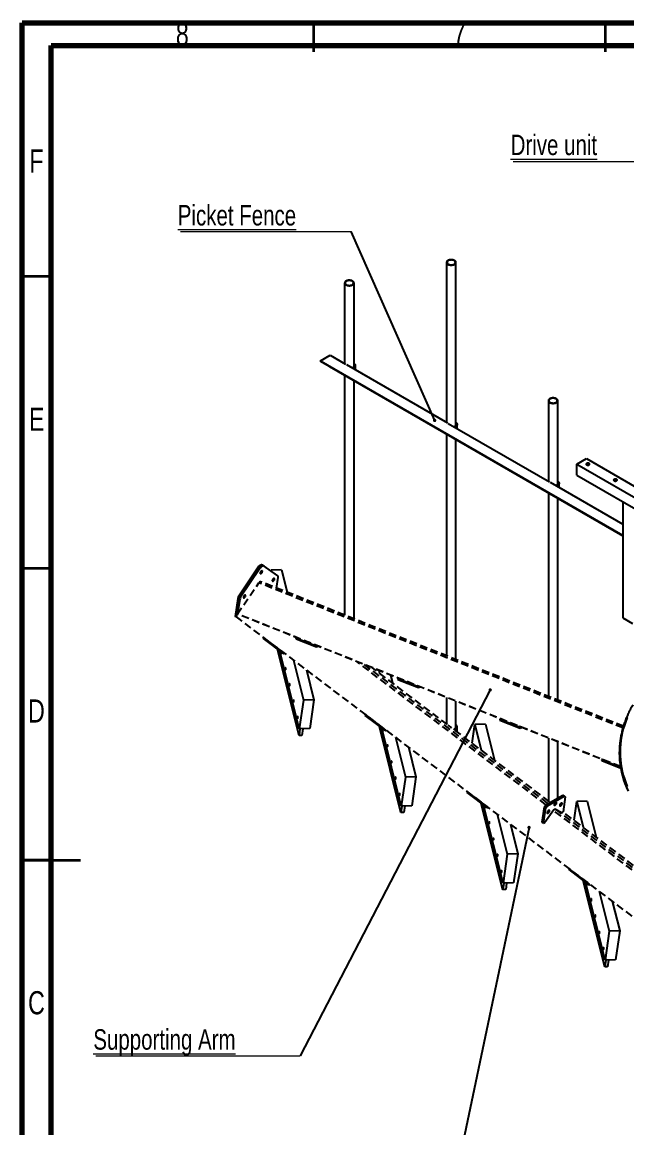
# Model space of a CAD drawing. Header units: millimetres. Extents: x 122 to 2816, y -707 to 556.
# Drawn here: x 140.7 to 244.4, y 190.2 to 379.7 of the extents above; entities that cross this region are included whole.
import ezdxf

# ---------------------------------------------------------------- set-up
doc = ezdxf.new("R2010")
doc.units = ezdxf.units.MM
doc.linetypes.add('HIDDEN', pattern=[1.905, 1.27, -0.635])
doc.styles.add('SLDTEXTSTYLE7', font='TXT', dxfattribs={"width": 0.75})
doc.dimstyles.new('SLDDIMSTYLE1', dxfattribs={"dimtxt": 2.5, "dimasz": 0.569872, "dimexe": 0, "dimexo": 0.625, "dimgap": 0, "dimtad": 1, "dimdec": 0, "dimrnd": 1e-09, "dimtxsty": 'Standard', "dimblk1": 'DOT', "dimblk2": 'DOT', "dimsah": 1, "dimcen": 2.5, "dimazin": 3, "dimtfac": 0.569872, "dimtdec": 0, "dimtmove": 0, "dimatfit": 3, "dimldrblk": 'DOT', "dimfrac": 2})

# ---------------------------------------------------------------- blocks, each defined once
blk = doc.blocks.new('SW_NOTE_0_2')
at = {"color": 0, "linetype": 'Continuous', "lineweight": 0}
blk.add_line((-21.03, 0), (0, 0), dxfattribs=at)
at = {"color": 0, "linetype": 'Continuous', "lineweight": 0, "insert": (-21.45, 4.6), "char_height": 3.5, "attachment_point": 1, "style": 'SLDTEXTSTYLE7'}
blk.add_mtext('\\LDrive unit', dxfattribs=at)
blk = doc.blocks.new('SW_NOTE_0_4')
at = {"color": 0, "linetype": 'Continuous', "lineweight": 0}
blk.add_line((-29.26, 0), (0, 0), dxfattribs=at)
at = {"color": 0, "linetype": 'Continuous', "lineweight": 0, "insert": (-29.72, 4.52), "char_height": 3.5, "attachment_point": 1, "style": 'SLDTEXTSTYLE7'}
blk.add_mtext('\\LPicket Fence', dxfattribs=at)
blk = doc.blocks.new('_Dot')
at = {"color": 0, "linetype": 'ByBlock', "lineweight": -2}
blk.add_line((-0.5, 0), (-1, 0), dxfattribs=at)
at = {"color": 0, "linetype": 'ByBlock', "const_width": 0.5}
blk.add_lwpolyline([(-0.25, 0, 1), (0.25, 0, 1)], format="xyb", close=True, dxfattribs=at)
blk = doc.blocks.new('SW_NOTE_0_5')
at = {"color": 0, "linetype": 'Continuous', "lineweight": 0}
blk.add_line((-35.03, 0), (0, 0), dxfattribs=at)
at = {"color": 0, "linetype": 'Continuous', "lineweight": 0, "insert": (-35.44, 4.57), "char_height": 3.5, "attachment_point": 1, "style": 'SLDTEXTSTYLE7'}
blk.add_mtext('\\LSupporting Arm', dxfattribs=at)

msp = doc.modelspace()

# ---------------------------------------------------------------- linework, layer by layer
at = {"color": 7, "linetype": 'Continuous', "lineweight": 70}
for p, q in [((140.74355, 92.548928), (140.74355, 379.548928)), ((140.74355, 379.548928), (540.74355, 379.548928)), ((145.74355, 98.682453), (145.74355, 375.682453)), ((145.74355, 375.682453), (535.146022, 375.682453))]:
    msp.add_line(p, q, dxfattribs=at)
at = {"color": 7, "linetype": 'Continuous', "lineweight": 35}
for p, q in [((190.74355, 374.548928), (190.74355, 379.548928)), ((240.74355, 374.548928), (240.74355, 379.548928)), ((145.74355, 336.048928), (140.74355, 336.048928)), ((145.74355, 286.048928), (140.74355, 286.048928)), ((140.74255, 236.048928), (150.74455, 236.048928)), ((145.74355, 236.048928), (140.74355, 236.048928))]:
    msp.add_line(p, q, dxfattribs=at)
at = {"color": 7, "linetype": 'Continuous', "lineweight": 25}
for p, q in [((213.49425, 338.493986), (213.49425, 311.087549)), ((215.10425, 310.60722), (215.10425, 338.493986)), ((196.028713, 334.967612), (196.028713, 321.170189)), ((197.638713, 320.689861), (197.638713, 334.967612)), ((191.907535, 321.644342), (193.557451, 322.596818)), ((193.557451, 322.596818), (196.204683, 321.068603)), ((191.907535, 321.644342), (243.734566, 291.725234)), ((191.907535, 321.589906), (191.907535, 321.644342)), ((191.92825, 321.544121), (243.734566, 291.636972)), ((193.460315, 320.659391), (243.734566, 291.636684)), ((196.331371, 320.995468), (213.67022, 310.985963)), ((197.867046, 320.108942), (197.867046, 320.814238)), ((196.028713, 319.176687), (196.028713, 278.043897)), ((197.638713, 277.402278), (197.638713, 318.247254)), ((230.959788, 314.802332), (230.959788, 301.004909)), ((232.569788, 300.52458), (232.569788, 314.802332)), ((213.796909, 310.912828), (231.135758, 300.903323)), ((213.49425, 309.094047), (213.49425, 271.083515)), ((215.332583, 310.026302), (215.332583, 310.731598)), ((215.10425, 270.441896), (215.10425, 308.164614)), ((235.84702, 303.91699), (237.496936, 304.869466)), ((235.84702, 302.011728), (235.84702, 303.91699)), ((235.84702, 303.91699), (294.772585, 269.899985)), ((237.496936, 304.869466), (296.422501, 270.852461)), ((235.84702, 302.011728), (294.772585, 267.994723)), ((231.262446, 300.830187), (243.734566, 293.630186)), ((232.798121, 299.943661), (232.798121, 300.648958)), ((230.959788, 299.011407), (230.959788, 264.123132)), ((232.569788, 263.481513), (232.569788, 298.081973)), ((243.734566, 297.458345), (243.734566, 277.589163)), ((181.202787, 286.26513), (177.893787, 281.325002)), ((181.342544, 286.159467), (178.033544, 281.219338)), ((181.377437, 286.146066), (178.068438, 281.205937)), ((181.342544, 286.159467), (181.202787, 286.26513)), ((181.517194, 286.040402), (181.377437, 286.146066)), ((182.045112, 286.568556), (181.903431, 286.669603)), ((182.078081, 286.550539), (182.217838, 286.444875)), ((184.425936, 284.876043), (182.078081, 286.550539)), ((184.565692, 284.770379), (182.217838, 286.444875)), ((181.517194, 286.040402), (178.208195, 281.100274)), ((183.402486, 285.60597), (183.420756, 285.731699)), ((185.217484, 285.789175), (183.420756, 285.731699)), ((183.420756, 285.731699), (183.463005, 285.562808)), ((184.374109, 282.688501), (184.638519, 284.508176)), ((184.565692, 284.770379), (184.425936, 284.876043)), ((184.425936, 284.876043), (184.429415, 284.873488)), ((184.569172, 284.767824), (184.429415, 284.873488)), ((185.217484, 285.789175), (186.172403, 281.971843)), ((177.724448, 280.922999), (177.276152, 277.83781)), ((177.864205, 280.817336), (177.436332, 277.872704)), ((177.899099, 280.803935), (177.530132, 278.264697)), ((178.038855, 280.698272), (177.691316, 278.306493)), ((177.864205, 280.817336), (177.724448, 280.922999)), ((177.893787, 281.325002), (178.033544, 281.219338)), ((178.038855, 280.698272), (177.899099, 280.803935)), ((178.068438, 281.205937), (178.208195, 281.100274)), ((177.415908, 277.732146), (177.276152, 277.83781)), ((177.425359, 277.797184), (177.415908, 277.732146)), ((177.415908, 277.732146), (177.470045, 277.763398)), ((177.530132, 278.264697), (177.669889, 278.159033)), ((177.680562, 278.232484), (177.669889, 278.159033)), ((177.709143, 278.214533), (177.669889, 278.159033)), ((243.734566, 277.589163), (245.384482, 276.636687)), ((182.074461, 274.210026), (182.052826, 274.06113)), ((182.052826, 274.06113), (185.546741, 271.41954)), ((182.128598, 274.241278), (182.074461, 274.210026)), ((182.074461, 274.210026), (185.568376, 271.568436)), ((187.752277, 274.20588), (187.685778, 274.167491)), ((187.685778, 274.167491), (191.179693, 272.775093)), ((187.685778, 274.167491), (187.707414, 273.993616)), ((187.707414, 273.993616), (191.201329, 272.601217)), ((187.985204, 274.113054), (187.752277, 274.20588)), ((191.246192, 272.813482), (191.013264, 272.906308)), ((188.215803, 257.413781), (184.517563, 272.197655)), ((188.260564, 258.538203), (184.919649, 271.893655)), ((185.568376, 271.568436), (185.546741, 271.41954)), ((185.546741, 271.41954), (185.724817, 271.522341)), ((185.568376, 271.568436), (185.622513, 271.599688)), ((191.179693, 272.775093), (191.246192, 272.813482)), ((191.179693, 272.775093), (191.201329, 272.601217)), ((191.201329, 272.601217), (191.437177, 272.73737)), ((187.26694, 270.356412), (188.981747, 263.501399)), ((189.500474, 268.667739), (190.778475, 263.558875)), ((201.877726, 268.576593), (201.994272, 268.110694)), ((203.889376, 267.774908), (204.227806, 266.422021)), ((205.221851, 267.243889), (205.155353, 267.2055)), ((205.155353, 267.2055), (208.649268, 265.813102)), ((205.155353, 267.2055), (205.176988, 267.031624)), ((205.454779, 267.151062), (205.221851, 267.243889)), ((205.176988, 267.031624), (208.670903, 265.639226)), ((208.715766, 265.85149), (208.482839, 265.944317)), ((208.649268, 265.813102), (208.715766, 265.85149)), ((208.649268, 265.813102), (208.670903, 265.639226)), ((208.670903, 265.639226), (208.906752, 265.775379)), ((188.981747, 263.501399), (188.260564, 258.538203)), ((190.778475, 263.558875), (188.981747, 263.501399)), ((190.778475, 263.558875), (190.057292, 258.595679)), ((213.49425, 263.947165), (213.49425, 259.416084)), ((215.10425, 258.753239), (215.10425, 263.305546)), ((199.544036, 261.002076), (199.522401, 260.85318)), ((199.522401, 260.85318), (203.016316, 258.21159)), ((199.598173, 261.033328), (199.544036, 261.002076)), ((199.544036, 261.002076), (203.037951, 258.360485)), ((222.691426, 260.281897), (222.624928, 260.243509)), ((222.624928, 260.243509), (226.118843, 258.85111)), ((222.624928, 260.243509), (222.646563, 260.069633)), ((222.646563, 260.069633), (226.140478, 258.677235)), ((222.924354, 260.189071), (222.691426, 260.281897)), ((188.379742, 258.542016), (188.215803, 257.413781)), ((190.057292, 258.595679), (188.260564, 258.538203)), ((188.869759, 258.557691), (188.70582, 257.429456)), ((205.685378, 244.205831), (201.987138, 258.989704)), ((205.730139, 245.330253), (202.389224, 258.685705)), ((203.037951, 258.360485), (203.016316, 258.21159)), ((203.016316, 258.21159), (203.194392, 258.314391)), ((203.037951, 258.360485), (203.092088, 258.391738)), ((215.336621, 258.023152), (215.336621, 258.88602)), ((217.891409, 256.091593), (218.359905, 259.315799)), ((220.156633, 259.373275), (218.359905, 259.315799)), ((218.359905, 259.315799), (219.463847, 254.902744)), ((220.156633, 259.373275), (221.69738, 253.214071)), ((226.185341, 258.889499), (225.952413, 258.982326)), ((226.118843, 258.85111), (226.185341, 258.889499)), ((226.118843, 258.85111), (226.140478, 258.677235)), ((226.140478, 258.677235), (226.376327, 258.813387)), ((188.70582, 257.429456), (188.215803, 257.413781)), ((204.736515, 257.148461), (206.451321, 250.293449)), ((230.959788, 256.986782), (230.959788, 246.211186)), ((232.569788, 246.723422), (232.569788, 256.345163)), ((206.970048, 255.459788), (208.248049, 250.350925)), ((243.120742, 254.481058), (243.120742, 254.45384)), ((240.161001, 253.319906), (240.094502, 253.281517)), ((240.094502, 253.281517), (243.327716, 251.993014)), ((240.094502, 253.281517), (240.116138, 253.107642)), ((240.116138, 253.107642), (243.358758, 251.81539)), ((240.393928, 253.227079), (240.161001, 253.319906)), ((206.451321, 250.293449), (205.730139, 245.330253)), ((208.248049, 250.350925), (206.451321, 250.293449)), ((208.248049, 250.350925), (207.526867, 245.387729)), ((217.013611, 247.794125), (216.991976, 247.645229)), ((216.991976, 247.645229), (220.48589, 245.003639)), ((217.067748, 247.825378), (217.013611, 247.794125)), ((217.013611, 247.794125), (220.507526, 245.152535)), ((230.551092, 245.558054), (233.413021, 247.210211)), ((230.78402, 245.381948), (233.645949, 247.034105)), ((233.645949, 247.034105), (233.413021, 247.210211)), ((233.413021, 247.210211), (233.612664, 247.098119)), ((233.845592, 246.922013), (233.466971, 244.316335)), ((233.845592, 246.922013), (233.612664, 247.098119)), ((233.645949, 247.034105), (233.845592, 246.922013)), ((205.849317, 245.334065), (205.685378, 244.205831)), ((207.526867, 245.387729), (205.730139, 245.330253)), ((206.339334, 245.349741), (206.175394, 244.221506)), ((223.154952, 230.99788), (219.456712, 245.781754)), ((223.199714, 232.122303), (219.858799, 245.477755)), ((220.507526, 245.152535), (220.48589, 245.003639)), ((220.48589, 245.003639), (220.663966, 245.10644)), ((220.507526, 245.152535), (220.561663, 245.183788)), ((229.90071, 242.568149), (230.279331, 245.173827)), ((230.133638, 242.392043), (230.512259, 244.997721)), ((230.279331, 245.173827), (230.551092, 245.558054)), ((230.512259, 244.997721), (230.279331, 245.173827)), ((231.903923, 244.69777), (230.36934, 242.528111)), ((230.512259, 244.997721), (230.78402, 245.381948)), ((230.78402, 245.381948), (230.551092, 245.558054)), ((233.231269, 244.180267), (232.103923, 244.813227)), ((235.360983, 242.883643), (235.82948, 246.107848)), ((237.626208, 246.165324), (235.82948, 246.107848)), ((235.82948, 246.107848), (236.933422, 241.694794)), ((237.626208, 246.165324), (239.166955, 240.006121)), ((206.175394, 244.221506), (205.685378, 244.205831)), ((222.20609, 243.940511), (223.920896, 237.085499)), ((230.133638, 242.392043), (229.90071, 242.568149)), ((233.231269, 244.180267), (233.466971, 244.316335)), ((224.439623, 242.251838), (225.717624, 237.142974)), ((230.133638, 242.392043), (230.36934, 242.528111)), ((223.920896, 237.085499), (223.199714, 232.122303)), ((225.717624, 237.142974), (223.920896, 237.085499)), ((225.717624, 237.142974), (224.996442, 232.179779)), ((234.483186, 234.586175), (234.46155, 234.437279)), ((234.46155, 234.437279), (237.955465, 231.795689)), ((234.537322, 234.617427), (234.483186, 234.586175)), ((234.483186, 234.586175), (237.977101, 231.944585)), ((223.318892, 232.126115), (223.154952, 230.99788)), ((224.996442, 232.179779), (223.199714, 232.122303)), ((223.808908, 232.14179), (223.644969, 231.013556)), ((240.624527, 217.78993), (236.926287, 232.573804)), ((240.669289, 218.914352), (237.328374, 232.269804)), ((237.977101, 231.944585), (237.955465, 231.795689)), ((237.955465, 231.795689), (238.133541, 231.89849)), ((237.977101, 231.944585), (238.031237, 231.975837)), ((223.644969, 231.013556), (223.154952, 230.99788)), ((239.675664, 230.732561), (241.390471, 223.877548)), ((241.909198, 229.043888), (243.187199, 223.935024)), ((241.390471, 223.877548), (240.669289, 218.914352)), ((243.187199, 223.935024), (241.390471, 223.877548)), ((243.187199, 223.935024), (242.466017, 218.971828)), ((240.788466, 218.918165), (240.624527, 217.78993)), ((242.466017, 218.971828), (240.669289, 218.914352)), ((241.278483, 218.93384), (241.114544, 217.805605)), ((241.114544, 217.805605), (240.624527, 217.78993))]:
    msp.add_line(p, q, dxfattribs=at)
at = {"color": 8, "linetype": 'Continuous', "lineweight": 25}
for p, q in [((191.907535, 321.589906), (243.734566, 291.670798)), ((181.903431, 286.669603), (182.030125, 286.573816))]:
    msp.add_line(p, q, dxfattribs=at)
at = {"color": 7, "linetype": 'HIDDEN', "lineweight": 25}
for p, q in [((177.652437, 278.250149), (181.327349, 283.575988)), ((243.818998, 258.998468), (181.647383, 283.775158)), ((177.649665, 278.174323), (177.397705, 277.818091)), ((252.907927, 220.728249), (177.397705, 277.818091)), ((243.312804, 252.083117), (177.652437, 278.250149)), ((177.736387, 278.197422), (177.652437, 278.250149)), ((243.316166, 252.062507), (177.736387, 278.197422)), ((213.67022, 259.283041), (200.821089, 268.997685)), ((231.135758, 246.078143), (213.796909, 259.187258)), ((231.272683, 245.97462), (231.262446, 245.98236)), ((248.601295, 232.873245), (233.466434, 244.316025))]:
    msp.add_line(p, q, dxfattribs=at)
at = {"color": 8, "linetype": 'HIDDEN', "lineweight": 25}
for p, q in [((243.731516, 258.706621), (181.327349, 283.575988)), ((230.549128, 245.555278), (198.118156, 270.07486)), ((199.361249, 269.579462), (230.88123, 245.748639)), ((252.907927, 228.650808), (231.827058, 244.589094)), ((232.160391, 244.781523), (252.907927, 229.095255))]:
    msp.add_line(p, q, dxfattribs=at)
at = {"color": 7, "linetype": 'Continuous', "lineweight": 25, "flags": 128}
for points in [[(214.794523, 338.860338), (214.714418, 338.89213), (214.628259, 338.918117), (214.537302, 338.937918), (214.442874, 338.951246), (214.346352, 338.957906), (214.249143, 338.957801), (214.152664, 338.950933), (214.058323, 338.937401), (213.967496, 338.917403), (213.881506, 338.891231), (213.801607, 338.859266), (213.728966, 338.821975), (213.66464, 338.779901), (213.609569, 338.733657), (213.564554, 338.683918), (213.530253, 338.63141), (213.507166, 338.576898), (213.495629, 338.521177), (213.495811, 338.465059), (213.507709, 338.409363), (213.531149, 338.354902), (213.56579, 338.302468), (213.611126, 338.252827), (213.666497, 338.206703), (213.731095, 338.164767), (213.803977, 338.127633), (213.884082, 338.095841), (213.970241, 338.069855), (214.061198, 338.050053), (214.155626, 338.036725), (214.252148, 338.030065), (214.349357, 338.03017), (214.445836, 338.037039), (214.540177, 338.05057), (214.631005, 338.070568), (214.716995, 338.09674), (214.796893, 338.128705), (214.869535, 338.165997), (214.93386, 338.208071), (214.988932, 338.254314), (215.033946, 338.304053), (215.068247, 338.356561), (215.091334, 338.411073), (215.102871, 338.466794), (215.102689, 338.522912), (215.090791, 338.578608), (215.067351, 338.63307), (215.03271, 338.685504), (214.987374, 338.735144), (214.932003, 338.781269), (214.867406, 338.823204), (214.794523, 338.860338)], [(214.737715, 338.818318), (214.662271, 338.848023), (214.580867, 338.871916), (214.494838, 338.889602), (214.405598, 338.900793), (214.314611, 338.905304), (214.223373, 338.903061), (214.13338, 338.894101), (214.04611, 338.878571), (213.962998, 338.856726), (213.885406, 338.828926), (213.81461, 338.795625), (213.751772, 338.757371), (213.697923, 338.714793), (213.653948, 338.668589), (213.620569, 338.619518), (213.598334, 338.568386), (213.587607, 338.516032), (213.588566, 338.463317), (213.601195, 338.411104), (213.625285, 338.360253), (213.660442, 338.311598), (213.706088, 338.265937), (213.761474, 338.224021), (213.82569, 338.186538), (213.897682, 338.154103), (213.976267, 338.127248), (214.060156, 338.106416), (214.147971, 338.091948), (214.23827, 338.084081), (214.329571, 338.082945), (214.420373, 338.088557), (214.509186, 338.100828), (214.594553, 338.119553), (214.67507, 338.144427), (214.749417, 338.175041), (214.816372, 338.210891), (214.874835, 338.251391), (214.923848, 338.295873), (214.962605, 338.343609), (214.990469, 338.393813), (215.006984, 338.445663), (215.011877, 338.498306), (215.00507, 338.550878), (214.986673, 338.602516), (214.956988, 338.652372), (214.916503, 338.699627), (214.865883, 338.743505), (214.805959, 338.783287), (214.737715, 338.818318)], [(197.604822, 334.83419), (197.627058, 334.88882), (197.637725, 334.944599), (197.636668, 335.000714), (197.623902, 335.056345), (197.599613, 335.110683), (197.564156, 335.162935), (197.518047, 335.212338), (197.461959, 335.258173), (197.39671, 335.29977), (197.323251, 335.336524), (197.242654, 335.367899), (197.156093, 335.393436), (197.064831, 335.412764), (196.970199, 335.425601), (196.873577, 335.431759), (196.776373, 335.431149), (196.680006, 335.423779), (196.58588, 335.409757), (196.495368, 335.389288), (196.409789, 335.36267), (196.330393, 335.330292), (196.258336, 335.292624), (196.194669, 335.250217), (196.140321, 335.203689), (196.096084, 335.153719), (196.062604, 335.101034), (196.040368, 335.046404), (196.0297, 334.990626), (196.030757, 334.934511), (196.043523, 334.878879), (196.067812, 334.824542), (196.103269, 334.77229), (196.149378, 334.722887), (196.205466, 334.677052), (196.270715, 334.635454), (196.344174, 334.5987), (196.424771, 334.567326), (196.511332, 334.541789), (196.602594, 334.522461), (196.697226, 334.509624), (196.793848, 334.503466), (196.891052, 334.504076), (196.987419, 334.511446), (197.081545, 334.525467), (197.172057, 334.545936), (197.257636, 334.572554), (197.337032, 334.604933), (197.409089, 334.642601), (197.472756, 334.685008), (197.527104, 334.731536), (197.571341, 334.781506), (197.604822, 334.83419)], [(197.516376, 334.849494), (197.536936, 334.900859), (197.545949, 334.95332), (197.543268, 335.006016), (197.528935, 335.058082), (197.503187, 335.108662), (197.466446, 335.156926), (197.419316, 335.202081), (197.36257, 335.243386), (197.297141, 335.280163), (197.224102, 335.311809), (197.144652, 335.337802), (197.060097, 335.357717), (196.971825, 335.371226), (196.881285, 335.378108), (196.789964, 335.37825), (196.699361, 335.371649), (196.610965, 335.358414), (196.526226, 335.338762), (196.446535, 335.313015), (196.373203, 335.281598), (196.307431, 335.245024), (196.250302, 335.203895), (196.202751, 335.158887), (196.165562, 335.110738), (196.139343, 335.060239), (196.124526, 335.008218), (196.121353, 334.955532), (196.129878, 334.903043), (196.149959, 334.851615), (196.181268, 334.802091), (196.22329, 334.755285), (196.275335, 334.711966), (196.336548, 334.672844), (196.405925, 334.638563), (196.482326, 334.609684), (196.564497, 334.586683), (196.651089, 334.569936), (196.740679, 334.559719), (196.831796, 334.5562), (196.922946, 334.559436), (197.01263, 334.569375), (197.099376, 334.585852), (197.18176, 334.608598), (197.258429, 334.637239), (197.328124, 334.671305), (197.389701, 334.710236), (197.442149, 334.753393), (197.484606, 334.800068), (197.516376, 334.849494)], [(193.460315, 320.659391), (193.460311, 320.659394), (193.456913, 320.661643)], [(196.014929, 321.178146), (196.025286, 321.185782), (196.028713, 321.188253)], [(197.321185, 320.42406), (197.365918, 320.444052), (197.438178, 320.483082), (197.501916, 320.526781), (197.55623, 320.574533), (197.600357, 320.625666), (197.633672, 320.679458), (197.655708, 320.73515), (197.666152, 320.791958), (197.664857, 320.84908), (197.651843, 320.90571), (197.638713, 320.938616)], [(197.638713, 321.188253), (197.673248, 321.162031), (197.733618, 321.107434), (197.783379, 321.049381), (197.821943, 320.988555), (197.848856, 320.925675), (197.8638, 320.86148), (197.866601, 320.796729), (197.857223, 320.732184), (197.835779, 320.668606), (197.802521, 320.606746), (197.757841, 320.547331), (197.702266, 320.491064), (197.63645, 320.438606), (197.561171, 320.390577), (197.477315, 320.347543), (197.464087, 320.341565)], [(231.297004, 315.180534), (231.221446, 315.145226), (231.153812, 315.104918), (231.095088, 315.060197), (231.046129, 315.011717), (231.007649, 314.960183), (230.980211, 314.906347), (230.964213, 314.850994), (230.95989, 314.794932), (230.967303, 314.738977), (230.986346, 314.683947), (231.016741, 314.630643), (231.058043, 314.579842), (231.109651, 314.532286), (231.170813, 314.488668), (231.240637, 314.449623), (231.318103, 314.415722), (231.402083, 314.387459), (231.491353, 314.365245), (231.584609, 314.349405), (231.680493, 314.34017), (231.777606, 314.337674), (231.874533, 314.341954), (231.969859, 314.352947), (232.062194, 314.370494), (232.150193, 314.394337), (232.232571, 314.42413), (232.308129, 314.459438), (232.375763, 314.499746), (232.434487, 314.544467), (232.483446, 314.592947), (232.521926, 314.644481), (232.549364, 314.698317), (232.565362, 314.75367), (232.569685, 314.809732), (232.562272, 314.865686), (232.543229, 314.920717), (232.512835, 314.974021), (232.471532, 315.024822), (232.419924, 315.072378), (232.358762, 315.115996), (232.288939, 315.15504), (232.211472, 315.188942), (232.127492, 315.217205), (232.038222, 315.239419), (231.944966, 315.255259), (231.849082, 315.264494), (231.751969, 315.26699), (231.655042, 315.26271), (231.559717, 315.251717), (231.467381, 315.23417), (231.379382, 315.210327), (231.297004, 315.180534)], [(231.350658, 315.137154), (231.279891, 315.103834), (231.217085, 315.065562), (231.163272, 315.022969), (231.119337, 314.976752), (231.085999, 314.927672), (231.063808, 314.876533), (231.053126, 314.824177), (231.05413, 314.771461), (231.066803, 314.719252), (231.090937, 314.668408), (231.126135, 314.619762), (231.17182, 314.574115), (231.227241, 314.532214), (231.291489, 314.494749), (231.363509, 314.462335), (231.442118, 314.435503), (231.526024, 314.414695), (231.613852, 314.400251), (231.704157, 314.39241), (231.795458, 314.391299), (231.886256, 314.396938), (231.975059, 314.409233), (232.060409, 314.427983), (232.140906, 314.45288), (232.215226, 314.483515), (232.28215, 314.519385), (232.340579, 314.5599), (232.389554, 314.604397), (232.42827, 314.652143), (232.456092, 314.702356), (232.472562, 314.75421), (232.477411, 314.806854), (232.470559, 314.859425), (232.452118, 314.911057), (232.42239, 314.960905), (232.381866, 315.008148), (232.331208, 315.052012), (232.27125, 315.091777), (232.202976, 315.126788), (232.127507, 315.156473), (232.046082, 315.180342), (231.960038, 315.198004), (231.870789, 315.209169), (231.779798, 315.213654), (231.688561, 315.211386), (231.598576, 315.2024), (231.51132, 315.186846), (231.428226, 315.164977), (231.350658, 315.137154)], [(213.480467, 311.095506), (213.490823, 311.103142), (213.49425, 311.105613)], [(214.786722, 310.34142), (214.831455, 310.361412), (214.903716, 310.400441), (214.967453, 310.444141), (215.021768, 310.491893), (215.065894, 310.543026), (215.09921, 310.596818), (215.121245, 310.65251), (215.131689, 310.709318), (215.130395, 310.76644), (215.117381, 310.82307), (215.10425, 310.855976)], [(215.10425, 311.105613), (215.138786, 311.07939), (215.199156, 311.024794), (215.248916, 310.966741), (215.28748, 310.905915), (215.314393, 310.843035), (215.329338, 310.77884), (215.332138, 310.714089), (215.322761, 310.649544), (215.301317, 310.585966), (215.268059, 310.524105), (215.223379, 310.464691), (215.167803, 310.408424), (215.101988, 310.355966), (215.026708, 310.307937), (214.942852, 310.264903), (214.929625, 310.258925)], [(237.94477, 304.039451), (237.897726, 304.061595), (237.843923, 304.07782), (237.785564, 304.08746), (237.725038, 304.09012), (237.664824, 304.085693), (237.607385, 304.074359), (237.555075, 304.056583), (237.510034, 304.033091), (237.474107, 304.004846), (237.448763, 303.973005), (237.435042, 303.93887), (237.433504, 303.903839), (237.444213, 303.869347), (237.46673, 303.836805), (237.500133, 303.807546), (237.543056, 303.782768), (237.593739, 303.763484), (237.650109, 303.750486), (237.709858, 303.744303), (237.77054, 303.745191), (237.82967, 303.753112), (237.884827, 303.767743), (237.933754, 303.788483), (237.974447, 303.814485), (238.00524, 303.844683), (238.024873, 303.877841), (238.032542, 303.912602), (238.027933, 303.947543), (238.011234, 303.981233), (237.98313, 304.012293), (237.94477, 304.039451)], [(237.94477, 303.903361), (237.897726, 303.925505), (237.843923, 303.94173), (237.785564, 303.95137), (237.725038, 303.95403), (237.664824, 303.949603), (237.607385, 303.938269), (237.555075, 303.920493), (237.510034, 303.897001), (237.474107, 303.868756), (237.456764, 303.848945)], [(238.008512, 303.848945), (237.98313, 303.876203), (237.94477, 303.903361)], [(242.658815, 301.318091), (242.611771, 301.340235), (242.557968, 301.356459), (242.499609, 301.366099), (242.439084, 301.36876), (242.378869, 301.364333), (242.321431, 301.352999), (242.26912, 301.335222), (242.224079, 301.311731), (242.188152, 301.283486), (242.162809, 301.251644), (242.149087, 301.21751), (242.147549, 301.182479), (242.158258, 301.147987), (242.180775, 301.115445), (242.214179, 301.086186), (242.257101, 301.061407), (242.307784, 301.042124), (242.364155, 301.029125), (242.423903, 301.022943), (242.484585, 301.023831), (242.543715, 301.031752), (242.598872, 301.046382), (242.647799, 301.067123), (242.688492, 301.093124), (242.719285, 301.123323), (242.738918, 301.156481), (242.746587, 301.191242), (242.741978, 301.226183), (242.725279, 301.259873), (242.697175, 301.290933), (242.658815, 301.318091)], [(230.946004, 301.012865), (230.956361, 301.020502), (230.959788, 301.022973)], [(232.25226, 300.25878), (232.296993, 300.278772), (232.369253, 300.317801), (232.432991, 300.3615), (232.487305, 300.409253), (232.531432, 300.460386), (232.564747, 300.514178), (232.586782, 300.56987), (232.597227, 300.626678), (232.595932, 300.683799), (232.582918, 300.74043), (232.569788, 300.773336)], [(232.569788, 301.022973), (232.604323, 300.99675), (232.664693, 300.942154), (232.714454, 300.884101), (232.753018, 300.823275), (232.779931, 300.760394), (232.794875, 300.6962), (232.797676, 300.631449), (232.788298, 300.566904), (232.766854, 300.503326), (232.733596, 300.441465), (232.688916, 300.382051), (232.633341, 300.325783), (232.567525, 300.273326), (232.492246, 300.225297), (232.40839, 300.182263), (232.395162, 300.176284)], [(242.658815, 301.182), (242.611771, 301.204145), (242.557968, 301.220369), (242.499609, 301.230009), (242.439084, 301.23267), (242.378869, 301.228243), (242.321431, 301.216909), (242.26912, 301.199132), (242.224079, 301.175641), (242.188152, 301.147396), (242.170809, 301.127584)], [(242.722558, 301.127584), (242.697175, 301.154842), (242.658815, 301.182)], [(181.202787, 286.26513), (181.257085, 286.340541), (181.316206, 286.411957), (181.378998, 286.477987), (181.44424, 286.537346), (181.510662, 286.58888), (181.57697, 286.631584), (181.641875, 286.664628), (181.704113, 286.687368), (181.762473, 286.699362), (181.815818, 286.700377), (181.863111, 286.690393), (181.903431, 286.669603)], [(182.024386, 286.575439), (182.002868, 286.584729), (181.955575, 286.594714), (181.90223, 286.593699), (181.84387, 286.581704), (181.781632, 286.558964), (181.716727, 286.52592), (181.650418, 286.483216), (181.583997, 286.431683), (181.518755, 286.372323), (181.455962, 286.306293), (181.396842, 286.234878), (181.342544, 286.159467)], [(181.377437, 286.146066), (181.431735, 286.221477), (181.490856, 286.292893), (181.553648, 286.358923), (181.61889, 286.418282), (181.685312, 286.469815), (181.751621, 286.512519), (181.816526, 286.545563), (181.878764, 286.568304), (181.937123, 286.580298), (181.990469, 286.581313), (182.037761, 286.571328), (182.078081, 286.550539)], [(182.217838, 286.444875), (182.177518, 286.465665), (182.130225, 286.475649), (182.07688, 286.474634), (182.01852, 286.46264), (181.956283, 286.4399), (181.891378, 286.406856), (181.825069, 286.364152), (181.758647, 286.312618), (181.693405, 286.253259), (181.630613, 286.187229), (181.571492, 286.115813), (181.517194, 286.040402)], [(181.933553, 285.508275), (181.935346, 285.548408), (181.928238, 285.581574), (181.912562, 285.606223), (181.88905, 285.621202), (181.858802, 285.625811), (181.823233, 285.619834), (181.784005, 285.603551), (181.742953, 285.577723), (181.701996, 285.543557), (181.663049, 285.502652), (181.627934, 285.456921), (181.598293, 285.4085), (181.575511, 285.359655), (181.560654, 285.312669), (181.554416, 285.26974), (181.557089, 285.232874), (181.568548, 285.203796), (181.588258, 285.183866), (181.615296, 285.174014), (181.648399, 285.174702), (181.686018, 285.185898), (181.726395, 285.207077), (181.767641, 285.237251), (181.807828, 285.275007), (181.845077, 285.318581), (181.877646, 285.365935), (181.904013, 285.414855), (181.922943, 285.463053), (181.933553, 285.508275)], [(184.011777, 284.207232), (184.013569, 284.247364), (184.006461, 284.280531), (183.990785, 284.30518), (183.967273, 284.320159), (183.937026, 284.324767), (183.901456, 284.31879), (183.862228, 284.302507), (183.821176, 284.276679), (183.780219, 284.242514), (183.741273, 284.201609), (183.706158, 284.155877), (183.676517, 284.107456), (183.653735, 284.058611), (183.638877, 284.011626), (183.632639, 283.968696), (183.635313, 283.931831), (183.646772, 283.902753), (183.666481, 283.882822), (183.69352, 283.87297), (183.726622, 283.873658), (183.764242, 283.884854), (183.804618, 283.906034), (183.845865, 283.936208), (183.886052, 283.973964), (183.923301, 284.017538), (183.95587, 284.064892), (183.982236, 284.113811), (184.001167, 284.162009), (184.011777, 284.207232)], [(184.638519, 284.508176), (184.64314, 284.552448), (184.643767, 284.594066), (184.640396, 284.63268), (184.633053, 284.667966), (184.621801, 284.699628), (184.606734, 284.7274), (184.587979, 284.75105), (184.565692, 284.770379)], [(179.062029, 281.349803), (179.063822, 281.389936), (179.056714, 281.423102), (179.041038, 281.447751), (179.017526, 281.46273), (178.987278, 281.467339), (178.951709, 281.461362), (178.912481, 281.445079), (178.871429, 281.419251), (178.830472, 281.385086), (178.791525, 281.344181), (178.756411, 281.298449), (178.726769, 281.250028), (178.703987, 281.201183), (178.68913, 281.154197), (178.682892, 281.111268), (178.685565, 281.074402), (178.697024, 281.045324), (178.716734, 281.025394), (178.743772, 281.015542), (178.776875, 281.01623), (178.814494, 281.027426), (178.854871, 281.048606), (178.896117, 281.078779), (178.936304, 281.116536), (178.973553, 281.160109), (179.006122, 281.207463), (179.032489, 281.256383), (179.051419, 281.304581), (179.062029, 281.349803)], [(185.19283, 271.687116), (185.19283, 271.686928), (185.194004, 271.644261), (185.197499, 271.603123), (185.203032, 271.566848), (185.210155, 271.538375), (185.21829, 271.52001), (185.226779, 271.513241), (185.234934, 271.518616), (185.242094, 271.535701), (185.247679, 271.56311)], [(185.942803, 268.784323), (185.946361, 268.819837), (185.947603, 268.860578), (185.946429, 268.903245), (185.942934, 268.944383), (185.937402, 268.980658), (185.930279, 269.009131), (185.922143, 269.027496), (185.913654, 269.034265), (185.9055, 269.02889), (185.898339, 269.011805), (185.892754, 268.984396), (185.889196, 268.948882), (185.887954, 268.908141), (185.889128, 268.865473), (185.892623, 268.824335), (185.898156, 268.788061), (185.905279, 268.759587), (185.913414, 268.741222), (185.921903, 268.734453), (185.930058, 268.739829), (185.937218, 268.756913), (185.942803, 268.784323)], [(186.637927, 266.005535), (186.641485, 266.041049), (186.642727, 266.08179), (186.641553, 266.124458), (186.638058, 266.165595), (186.632525, 266.20187), (186.625403, 266.230344), (186.617267, 266.248709), (186.608778, 266.255478), (186.600623, 266.250102), (186.593463, 266.233017), (186.587878, 266.205608), (186.58432, 266.170094), (186.583078, 266.129353), (186.584252, 266.086686), (186.587747, 266.045548), (186.59328, 266.009273), (186.600402, 265.9808), (186.608538, 265.962435), (186.617027, 265.955666), (186.625182, 265.961041), (186.632342, 265.978126), (186.637927, 266.005535)], [(187.333051, 263.226748), (187.336609, 263.262262), (187.337851, 263.303003), (187.336677, 263.34567), (187.333182, 263.386808), (187.327649, 263.423083), (187.320527, 263.451556), (187.312391, 263.469921), (187.303902, 263.47669), (187.295747, 263.471314), (187.288587, 263.45423), (187.283002, 263.426821), (187.279444, 263.391307), (187.278202, 263.350566), (187.279376, 263.307898), (187.282871, 263.26676), (187.288404, 263.230486), (187.295526, 263.202012), (187.303662, 263.183647), (187.312151, 263.176878), (187.320306, 263.182254), (187.327466, 263.199338), (187.333051, 263.226748)], [(188.028175, 260.44796), (188.031733, 260.483474), (188.032975, 260.524215), (188.031801, 260.566883), (188.028306, 260.60802), (188.022773, 260.644295), (188.01565, 260.672769), (188.007515, 260.691134), (187.999026, 260.697902), (187.990871, 260.692527), (187.983711, 260.675442), (187.978126, 260.648033), (187.974568, 260.612519), (187.973326, 260.571778), (187.9745, 260.529111), (187.977995, 260.487973), (187.983528, 260.451698), (187.99065, 260.423225), (187.998786, 260.40486), (188.007275, 260.398091), (188.015429, 260.403466), (188.02259, 260.420551), (188.028175, 260.44796)], [(202.662405, 258.479165), (202.662405, 258.478978), (202.663579, 258.43631), (202.667074, 258.395173), (202.672607, 258.358898), (202.67973, 258.330425), (202.687865, 258.312059), (202.696354, 258.305291), (202.704509, 258.310666), (202.711669, 258.327751), (202.717254, 258.35516)], [(215.10425, 259.0188), (215.121418, 258.977492), (215.134432, 258.920861), (215.135726, 258.863739), (215.125282, 258.806932), (215.103247, 258.751239), (215.069931, 258.697447), (215.025805, 258.646315), (214.97149, 258.598562), (214.907753, 258.554863), (214.835492, 258.515833), (214.755727, 258.482024), (214.738138, 258.475638)], [(214.860034, 258.383477), (214.94689, 258.419325), (215.030746, 258.462359), (215.106025, 258.510387), (215.17184, 258.562845), (215.227416, 258.619113), (215.272096, 258.678527), (215.305354, 258.740388), (215.326798, 258.803965), (215.336175, 258.86851), (215.333375, 258.933262), (215.31843, 258.997456), (215.291517, 259.060337), (215.252953, 259.121162), (215.203193, 259.179215), (215.142823, 259.233812), (215.10425, 259.262912)], [(203.412378, 255.576373), (203.415936, 255.611886), (203.417178, 255.652627), (203.416004, 255.695295), (203.412509, 255.736433), (203.406976, 255.772707), (203.399854, 255.801181), (203.391718, 255.819546), (203.383229, 255.826315), (203.375074, 255.820939), (203.367914, 255.803855), (203.362329, 255.776445), (203.358771, 255.740931), (203.357529, 255.70019), (203.358703, 255.657523), (203.362198, 255.616385), (203.367731, 255.58011), (203.374853, 255.551637), (203.382989, 255.533272), (203.391478, 255.526503), (203.399633, 255.531879), (203.406793, 255.548963), (203.412378, 255.576373)], [(243.120742, 254.45384), (243.135819, 253.788928), (243.181042, 253.124472), (243.256379, 252.460927), (243.361778, 251.798748), (243.497168, 251.138388), (243.662455, 250.480301), (243.857526, 249.824937), (244.082247, 249.172746), (244.336465, 248.524174), (244.620005, 247.879665)], [(204.107502, 252.797585), (204.11106, 252.833099), (204.112302, 252.87384), (204.111128, 252.916507), (204.107633, 252.957645), (204.1021, 252.99392), (204.094977, 253.022393), (204.086842, 253.040758), (204.078353, 253.047527), (204.070198, 253.042152), (204.063038, 253.025067), (204.057453, 252.997658), (204.053895, 252.962144), (204.052653, 252.921403), (204.053827, 252.878735), (204.057322, 252.837598), (204.062855, 252.801323), (204.069977, 252.772849), (204.078113, 252.754484), (204.086602, 252.747716), (204.094756, 252.753091), (204.101917, 252.770176), (204.107502, 252.797585)], [(204.802626, 250.018797), (204.806184, 250.054311), (204.807426, 250.095052), (204.806252, 250.13772), (204.802757, 250.178858), (204.797224, 250.215132), (204.790101, 250.243606), (204.781966, 250.261971), (204.773477, 250.26874), (204.765322, 250.263364), (204.758162, 250.24628), (204.752577, 250.21887), (204.749019, 250.183356), (204.747777, 250.142615), (204.74895, 250.099948), (204.752445, 250.05881), (204.757978, 250.022535), (204.765101, 249.994062), (204.773236, 249.975697), (204.781725, 249.968928), (204.78988, 249.974304), (204.79704, 249.991388), (204.802626, 250.018797)], [(205.49775, 247.24001), (205.501307, 247.275524), (205.50255, 247.316265), (205.501376, 247.358932), (205.497881, 247.40007), (205.492348, 247.436345), (205.485225, 247.464818), (205.47709, 247.483183), (205.468601, 247.489952), (205.460446, 247.484577), (205.453286, 247.467492), (205.447701, 247.440083), (205.444143, 247.404569), (205.4429, 247.363828), (205.444074, 247.32116), (205.447569, 247.280023), (205.453102, 247.243748), (205.460225, 247.215274), (205.46836, 247.196909), (205.476849, 247.19014), (205.485004, 247.195516), (205.492164, 247.212601), (205.49775, 247.24001)], [(220.13198, 245.271215), (220.13198, 245.271028), (220.133154, 245.22836), (220.136649, 245.187222), (220.142182, 245.150948), (220.149304, 245.122474), (220.15744, 245.104109), (220.165929, 245.09734), (220.174083, 245.102716), (220.181244, 245.1198), (220.186829, 245.14721)], [(231.16941, 244.467713), (231.1716, 244.510165), (231.165016, 244.545865), (231.149927, 244.573352), (231.126952, 244.591501), (231.097029, 244.599569), (231.061385, 244.597224), (231.021479, 244.584564), (230.978945, 244.562106), (230.935523, 244.53077), (230.892993, 244.491839), (230.853094, 244.446907), (230.81746, 244.397813), (230.78755, 244.346567), (230.76459, 244.295267), (230.749517, 244.246014), (230.742951, 244.200823), (230.745159, 244.161546), (230.756051, 244.129789), (230.775182, 244.106853), (230.801767, 244.093677), (230.834719, 244.090801), (230.872689, 244.098342), (230.914122, 244.115992), (230.957321, 244.143027), (231.000519, 244.178342), (231.041947, 244.22049), (231.079908, 244.267745), (231.112848, 244.318174), (231.13942, 244.369711), (231.158535, 244.420247), (231.16941, 244.467713)], [(231.903923, 244.69777), (231.928044, 244.728659), (231.954494, 244.756533), (231.982254, 244.780321), (232.01026, 244.799109), (232.037434, 244.812176), (232.062733, 244.819018), (232.085183, 244.819373), (232.103923, 244.813227)], [(232.354998, 245.834168), (232.357189, 245.87662), (232.350605, 245.912321), (232.335516, 245.939808), (232.31254, 245.957957), (232.282617, 245.966024), (232.246974, 245.96368), (232.207068, 245.951019), (232.164533, 245.928562), (232.121112, 245.897226), (232.078581, 245.858295), (232.038682, 245.813363), (232.003048, 245.764269), (231.973139, 245.713023), (231.950178, 245.661723), (231.935106, 245.612469), (231.928539, 245.567279), (231.930747, 245.528001), (231.94164, 245.496244), (231.96077, 245.473309), (231.987356, 245.460133), (232.020308, 245.457257), (232.058277, 245.464798), (232.09971, 245.482447), (232.14291, 245.509483), (232.186108, 245.544797), (232.227535, 245.586945), (232.265496, 245.634201), (232.298437, 245.684629), (232.325008, 245.736167), (232.344123, 245.786703), (232.354998, 245.834168)], [(233.324232, 245.711665), (233.326422, 245.754117), (233.319838, 245.789817), (233.304749, 245.817305), (233.281774, 245.835453), (233.251851, 245.843521), (233.216207, 245.841176), (233.176301, 245.828516), (233.133767, 245.806058), (233.090346, 245.774723), (233.047815, 245.735792), (233.007916, 245.690859), (232.972282, 245.641765), (232.942372, 245.590519), (232.919412, 245.53922), (232.904339, 245.489966), (232.897773, 245.444776), (232.899981, 245.405498), (232.910873, 245.373741), (232.930004, 245.350805), (232.956589, 245.33763), (232.989541, 245.334753), (233.027511, 245.342295), (233.068944, 245.359944), (233.112143, 245.38698), (233.155341, 245.422294), (233.196769, 245.464442), (233.23473, 245.511698), (233.26767, 245.562126), (233.294242, 245.613664), (233.313357, 245.664199), (233.324232, 245.711665)], [(220.881953, 242.368422), (220.885511, 242.403936), (220.886753, 242.444677), (220.885579, 242.487345), (220.882084, 242.528482), (220.876551, 242.564757), (220.869428, 242.59323), (220.861293, 242.611596), (220.852804, 242.618364), (220.844649, 242.612989), (220.837489, 242.595904), (220.831904, 242.568495), (220.828346, 242.532981), (220.827104, 242.49224), (220.828277, 242.449572), (220.831772, 242.408435), (220.837305, 242.37216), (220.844428, 242.343687), (220.852564, 242.325322), (220.861052, 242.318553), (220.869207, 242.323928), (220.876367, 242.341013), (220.881953, 242.368422)], [(221.577077, 239.589635), (221.580634, 239.625148), (221.581877, 239.66589), (221.580703, 239.708557), (221.577208, 239.749695), (221.571675, 239.78597), (221.564552, 239.814443), (221.556417, 239.832808), (221.547928, 239.839577), (221.539773, 239.834201), (221.532613, 239.817117), (221.527028, 239.789707), (221.52347, 239.754194), (221.522227, 239.713453), (221.523401, 239.670785), (221.526896, 239.629647), (221.532429, 239.593372), (221.539552, 239.564899), (221.547687, 239.546534), (221.556176, 239.539765), (221.564331, 239.545141), (221.571491, 239.562225), (221.577077, 239.589635)], [(222.2722, 236.810847), (222.275758, 236.846361), (222.277001, 236.887102), (222.275827, 236.92977), (222.272332, 236.970907), (222.266799, 237.007182), (222.259676, 237.035655), (222.251541, 237.05402), (222.243052, 237.060789), (222.234897, 237.055414), (222.227737, 237.038329), (222.222151, 237.01092), (222.218594, 236.975406), (222.217351, 236.934665), (222.218525, 236.891997), (222.22202, 236.85086), (222.227553, 236.814585), (222.234676, 236.786112), (222.242811, 236.767747), (222.2513, 236.760978), (222.259455, 236.766353), (222.266615, 236.783438), (222.2722, 236.810847)], [(222.967324, 234.03206), (222.970882, 234.067573), (222.972124, 234.108314), (222.970951, 234.150982), (222.967456, 234.19212), (222.961923, 234.228395), (222.9548, 234.256868), (222.946664, 234.275233), (222.938176, 234.282002), (222.930021, 234.276626), (222.922861, 234.259542), (222.917275, 234.232132), (222.913717, 234.196619), (222.912475, 234.155878), (222.913649, 234.11321), (222.917144, 234.072072), (222.922677, 234.035797), (222.9298, 234.007324), (222.937935, 233.988959), (222.946424, 233.98219), (222.954579, 233.987566), (222.961739, 234.00465), (222.967324, 234.03206)], [(237.601555, 232.063265), (237.601554, 232.063077), (237.602728, 232.02041), (237.606223, 231.979272), (237.611756, 231.942997), (237.618879, 231.914524), (237.627014, 231.896159), (237.635503, 231.88939), (237.643658, 231.894765), (237.650818, 231.91185), (237.656404, 231.939259)], [(238.351527, 229.160472), (238.355085, 229.195986), (238.356328, 229.236727), (238.355154, 229.279394), (238.351659, 229.320532), (238.346126, 229.356807), (238.339003, 229.38528), (238.330868, 229.403645), (238.322379, 229.410414), (238.314224, 229.405039), (238.307064, 229.387954), (238.301478, 229.360545), (238.297921, 229.325031), (238.296678, 229.28429), (238.297852, 229.241622), (238.301347, 229.200485), (238.30688, 229.16421), (238.314003, 229.135736), (238.322138, 229.117371), (238.330627, 229.110602), (238.338782, 229.115978), (238.345942, 229.133062), (238.351527, 229.160472)], [(239.046651, 226.381684), (239.050209, 226.417198), (239.051451, 226.457939), (239.050278, 226.500607), (239.046783, 226.541744), (239.04125, 226.578019), (239.034127, 226.606493), (239.025992, 226.624858), (239.017503, 226.631627), (239.009348, 226.626251), (239.002188, 226.609167), (238.996602, 226.581757), (238.993044, 226.546243), (238.991802, 226.505502), (238.992976, 226.462835), (238.996471, 226.421697), (239.002004, 226.385422), (239.009127, 226.356949), (239.017262, 226.338584), (239.025751, 226.331815), (239.033906, 226.33719), (239.041066, 226.354275), (239.046651, 226.381684)], [(239.741775, 223.602897), (239.745333, 223.638411), (239.746575, 223.679152), (239.745401, 223.721819), (239.741906, 223.762957), (239.736373, 223.799232), (239.729251, 223.827705), (239.721115, 223.84607), (239.712626, 223.852839), (239.704472, 223.847464), (239.697311, 223.830379), (239.691726, 223.80297), (239.688168, 223.767456), (239.686926, 223.726715), (239.6881, 223.684047), (239.691595, 223.642909), (239.697128, 223.606635), (239.704251, 223.578161), (239.712386, 223.559796), (239.720875, 223.553027), (239.72903, 223.558403), (239.73619, 223.575487), (239.741775, 223.602897)], [(240.436899, 220.824109), (240.440457, 220.859623), (240.441699, 220.900364), (240.440525, 220.943032), (240.43703, 220.984169), (240.431497, 221.020444), (240.424375, 221.048918), (240.416239, 221.067283), (240.40775, 221.074052), (240.399595, 221.068676), (240.392435, 221.051591), (240.38685, 221.024182), (240.383292, 220.988668), (240.38205, 220.947927), (240.383224, 220.90526), (240.386719, 220.864122), (240.392252, 220.827847), (240.399374, 220.799374), (240.40751, 220.781009), (240.415999, 220.77424), (240.424154, 220.779615), (240.431314, 220.7967), (240.436899, 220.824109)]]:
    msp.add_lwpolyline(points, dxfattribs=at)
at = {"color": 8, "linetype": 'Continuous', "lineweight": 25, "flags": 128}
for points in [[(244.466114, 260.501627), (244.212667, 259.855021), (243.988626, 259.204805), (243.794146, 258.551427), (243.62936, 257.895334), (243.494381, 257.236976), (243.389301, 256.576803), (243.314193, 255.915269), (243.269107, 255.252827), (243.254075, 254.58993), (243.269107, 253.927033), (243.314193, 253.26459), (243.389301, 252.603056), (243.494381, 251.942884), (243.62936, 251.284525), (243.794146, 250.628432), (243.988626, 249.975054), (244.212667, 249.324839), (244.466114, 248.678232)], [(243.204743, 252.91225), (243.256379, 252.488145), (243.361778, 251.825966), (243.497168, 251.165606), (243.662455, 250.507519), (243.857526, 249.852155), (244.082247, 249.199964), (244.336465, 248.551392), (244.620005, 247.906883)]]:
    msp.add_lwpolyline(points, dxfattribs=at)
at = {"color": 7, "linetype": 'Continuous', "lineweight": 25}
for centre, radius, start, end in [((191.956536, 321.584497), 0.049298, 173.70115246, 234.98666715), ((181.337303, 285.707656), 0.466328, 298.15882056, 347.6586457), ((181.272489, 285.743321), 0.502385, 305.927227, 341.19735328), ((183.415526, 284.406612), 0.466328, 298.15882056, 347.6586457), ((183.350713, 284.442278), 0.502385, 305.927227, 341.19735328), ((178.727956, 280.73695), 1.020608, 144.81784877, 169.49665455), ((178.867712, 280.631286), 1.020608, 144.81784877, 169.49665455), ((178.902606, 280.617885), 1.020608, 144.81784877, 169.49665455), ((179.042363, 280.512222), 1.020608, 144.81784877, 169.49665455), ((178.465779, 281.549184), 0.466328, 298.15882056, 347.6586457), ((178.400965, 281.584849), 0.502385, 305.927227, 341.19735329), ((184.66528, 271.63812), 0.587209, 352.66101917, 0.38047448), ((202.134855, 258.43017), 0.587209, 352.66101917, 0.38047448), ((257.82494, 254.481039), 14.704124, 174.03166836, 186.12456569), ((219.60443, 245.22222), 0.587209, 352.66101917, 0.38047448), ((237.074005, 232.014269), 0.587209, 352.66101917, 0.38047448)]:
    msp.add_arc(centre, radius, start, end, dxfattribs=at)
at = {"color": 7, "linetype": 'HIDDEN', "lineweight": 25}
msp.add_ellipse((181.467266, 283.48811), major_axis=(0.197173, 0.277798), ratio=0.4844245355, start_param=0.1169951137, end_param=1.5981626328, dxfattribs=at)
at = {"color": 7, "linetype": 'Continuous', "lineweight": 25}
msp.add_open_spline([(245.454075, 262.66534), (245.391204, 262.557138), (245.255948, 262.324364), (245.060507, 261.964659), (244.865221, 261.586863), (244.680332, 261.207315), (244.505553, 260.826176), (244.341015, 260.44352), (244.186732, 260.059446), (244.042745, 259.674046), (243.909087, 259.287414), (243.785788, 258.899643), (243.672876, 258.510829), (243.570379, 258.121063), (243.478304, 257.730441), (243.396734, 257.339054), (243.325449, 256.947005), (243.265353, 256.554353), (243.224263, 256.245025), (243.206834, 256.066485), (243.202212, 256.019131)], degree=3, knots=[0, 0, 0, 0, 0.0504588677, 0.1085527912, 0.166639536, 0.2247188681, 0.2827905945, 0.3408545703, 0.3989107044, 0.4569589652, 0.5149993861, 0.5730320701, 0.6310571931, 0.6890750071, 0.7470858413, 0.805090102, 0.8630882714, 0.9210809048, 0.9790686256, 1, 1, 1, 1], dxfattribs=at)

# ---------------------------------------------------------------- block references
at = {"color": 7, "linetype": 'Continuous', "lineweight": 0}
for name, p in [('SW_NOTE_0_2', (245.940535, 355.783524)), ('SW_NOTE_0_4', (197.148604, 343.798052)), ('SW_NOTE_0_5', (188.390894, 202.514759))]:
    msp.add_blockref(name, p, dxfattribs=at)

# ---------------------------------------------------------------- texts
at = {"color": 7, "linetype": 'Continuous', "lineweight": 0, "char_height": 3.96875, "attachment_point": 2, "style": 'SLDTEXTSTYLE7'}
for s, insert in [('8', (168.203587, 379.609082)), ('7', (215.703587, 379.609082)), ('F', (143.20129, 357.859082)), ('E', (143.251359, 313.609082)), ('D', (143.196237, 263.609082)), ('C', (143.202209, 213.609082))]:
    msp.add_mtext(s, dxfattribs=dict(at, insert=insert))

# ---------------------------------------------------------------- leaders
at = {"color": 7, "linetype": 'Continuous', "lineweight": 0}
for points in [[(211.469914, 311.414352), (197.148604, 343.798052)], [(220.984855, 265.238857), (188.390894, 202.514759)], [(227.6474, 241.662202), (210.358611, 159.53655)]]:
    msp.add_leader(points, dimstyle='SLDDIMSTYLE1', dxfattribs=at)

doc.saveas('drawing.dxf')
